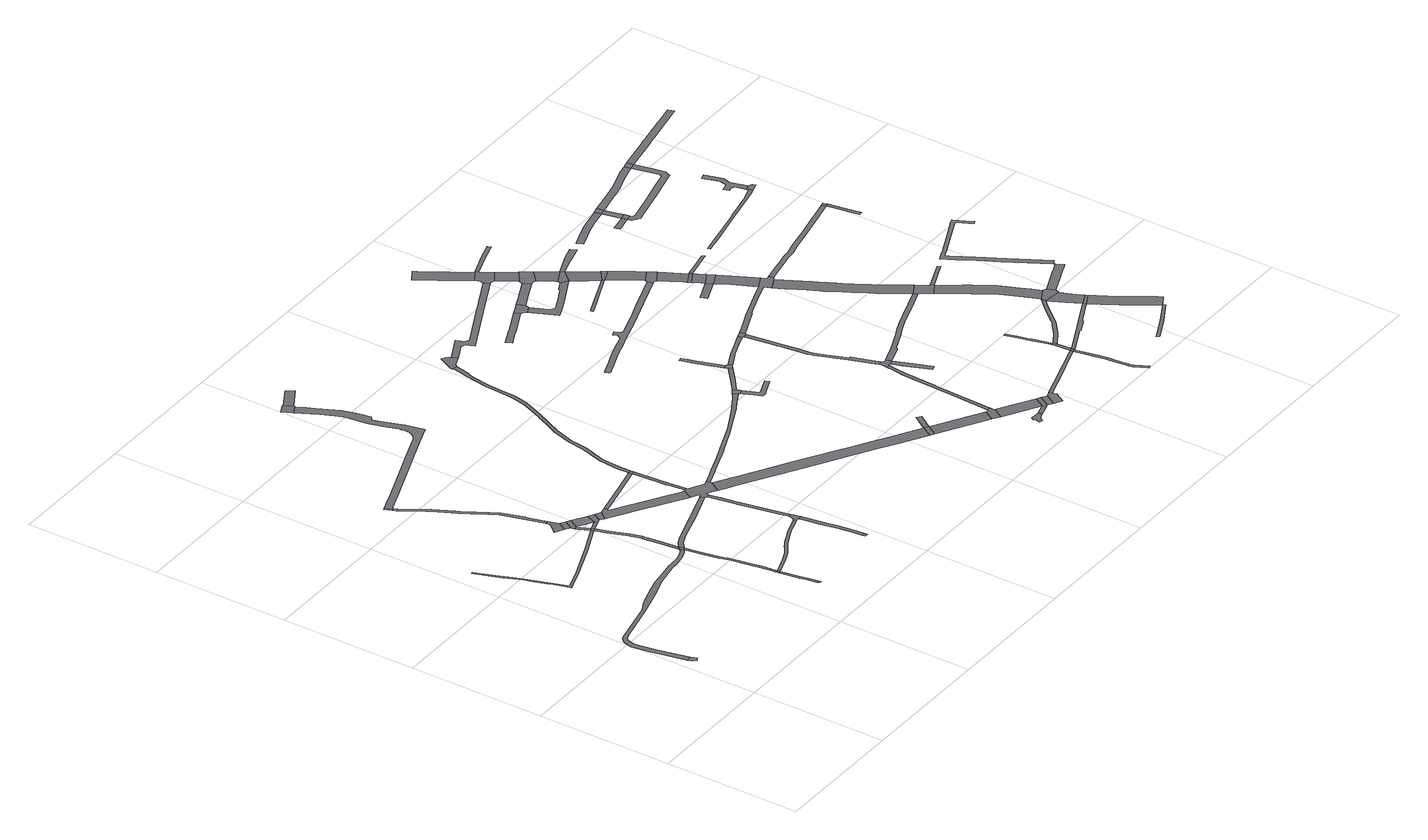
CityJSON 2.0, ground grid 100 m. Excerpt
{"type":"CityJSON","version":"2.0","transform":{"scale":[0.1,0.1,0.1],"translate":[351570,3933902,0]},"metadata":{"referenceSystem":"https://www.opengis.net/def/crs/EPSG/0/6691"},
"CityObjects":{
"road1":{"type":"Road","geometry":[{"type":"MultiSurface","lod":"1","boundaries":[[[0,1,2,3,4,5]]]}]},
"road2":{"type":"Road","attributes":{"RoadStructureAttribute.sectionType":"1"},"geometry":[{"type":"MultiSurface","lod":"1","boundaries":[[[6,7,8,9,10,11,12,13,14,15,16,17,18,19,20,21,22,23,24,25,26,27,28,29,2,1,30,31,32,33,34,35,36,37,38,39,40,41,42,43,44,45,46,47,48,49,50,51]]]}]},
"road3":{"type":"Road","attributes":{"RoadStructureAttribute.sectionType":"1"},"geometry":[{"type":"MultiSurface","lod":"1","boundaries":[[[52,53,54,55,56,57,58,59,60,61,62,63,64,65,66,67,68,69,70,71,72,73,74,75,76,77,78,79,80,81,82,83,84]]]}]},
"road4":{"type":"Road","geometry":[{"type":"MultiSurface","lod":"1","boundaries":[[[85,86,87,88]]]}]},
"road5":{"type":"Road","geometry":[{"type":"MultiSurface","lod":"1","boundaries":[[[89,90,91,92,93,94]]]}]},
"road6":{"type":"Road","attributes":{"RoadStructureAttribute.sectionType":"1"},"geometry":[{"type":"MultiSurface","lod":"1","boundaries":[[[95,96,97,98,90,89,99,100,101]]]}]},
"road7":{"type":"Road","geometry":[{"type":"MultiSurface","lod":"1","boundaries":[[[102,95,101,103,104]]]}]},
"road8":{"type":"Road","attributes":{"RoadStructureAttribute.sectionType":"1"},"geometry":[{"type":"MultiSurface","lod":"1","boundaries":[[[105,106,107,108,109,110,111,112,113,114,115,116,117,118,119,120,121,122,123,124,125,126,127,85,88]]]}]},
"road9":{"type":"Road","attributes":{"RoadStructureAttribute.sectionType":"1"},"geometry":[{"type":"MultiSurface","lod":"1","boundaries":[[[128,129,130,131,132,133,134,135,136,137,138,139,140,141,104,103,142,143,144,145,146,147,148,149,150,151,152,153,51]]]}]},
"road10":{"type":"Road","geometry":[{"type":"MultiSurface","lod":"1","boundaries":[[[154,155,116,115,156,157,158]]]}]},
"road11":{"type":"Road","geometry":[{"type":"MultiSurface","lod":"1","boundaries":[[[6,51,153,159]]]}]},
"road12":{"type":"Road","attributes":{"RoadStructureAttribute.sectionType":"1"},"geometry":[{"type":"MultiSurface","lod":"1","boundaries":[[[160,161,162,163,164,165,166,167,168,169,170,171,172,173,174,175,176,6,159]]]}]},
"road13":{"type":"Road","attributes":{"RoadStructureAttribute.sectionType":"1"},"geometry":[{"type":"MultiSurface","lod":"1","boundaries":[[[154,177,178,155]]]}]},
"road14":{"type":"Road","geometry":[{"type":"MultiSurface","lod":"1","boundaries":[[[84,83,179,180,169,168,181]]]}]},
"road15":{"type":"Road","geometry":[{"type":"MultiSurface","lod":"1","boundaries":[[[182,178,177,183,184]]]}]},
"road16":{"type":"Road","attributes":{"RoadStructureAttribute.sectionType":"1"},"geometry":[{"type":"MultiSurface","lod":"1","boundaries":[[[168,185,186,187,188,181]]]}]},
"road17":{"type":"Road","attributes":{"RoadStructureAttribute.sectionType":"1"},"geometry":[{"type":"MultiSurface","lod":"1","boundaries":[[[183,189,190,84,181,191,192,193,184,194,195,196,187,197,198,182,184]]]}]},
"road18":{"type":"Road","geometry":[{"type":"MultiSurface","lod":"1","boundaries":[[[199,200,201,202,197,187,186]]]}]},
"road19":{"type":"Road","geometry":[{"type":"MultiSurface","lod":"1","boundaries":[[[203,202,201,204]]]}]},
"road20":{"type":"Road","attributes":{"RoadStructureAttribute.sectionType":"1"},"geometry":[{"type":"MultiSurface","lod":"1","boundaries":[[[205,206,207,208,209,210,211,212,213,214,215,216,217,218,219,220,221,222,223,224,225,226,227,228,229,230,231,232,233,234,235,236,237,103,101]]]}]},
"road21":{"type":"Road","attributes":{"RoadStructureAttribute.sectionType":"1"},"geometry":[{"type":"MultiSurface","lod":"1","boundaries":[[[238,239,240,241,242,243,244,245,246,159,153,247,248,249,250,251,252]]]}]},
"road22":{"type":"Road","attributes":{"RoadStructureAttribute.sectionType":"1"},"geometry":[{"type":"MultiSurface","lod":"1","boundaries":[[[253,254,255,256,257,258,259,260,261,262,263,264,265,266,267,268,269,270,203,204]]]}]},
"road23":{"type":"Road","attributes":{"RoadStructureAttribute.sectionType":"1"},"geometry":[{"type":"MultiSurface","lod":"1","boundaries":[[[271,272,273,274,275,276,277,278,279,280,281,282,283,284,285,286,287,288,289,290,291,292,293,294,295,296,297,298,299,300,301,302,303,304,305,306,307,308,309,310,311,312,313,314,315,316,317,318,319,86,85]]]}]},
"road24":{"type":"Road","attributes":{"RoadStructureAttribute.sectionType":"1"},"geometry":[{"type":"MultiSurface","lod":"1","boundaries":[[[320,321,322,323,324,325,326,327,328,329,330,331,332,269,268,333,334,327,335,336,337,338,339,340,341,342,343]]]}]},
"road25":{"type":"Road","geometry":[{"type":"MultiSurface","lod":"1","boundaries":[[[344,345,346,347]]]}]},
"road26":{"type":"Road","attributes":{"RoadStructureAttribute.sectionType":"1"},"geometry":[{"type":"MultiSurface","lod":"1","boundaries":[[[344,348,349,350,351,352,353,354,355,356,357,358,359,360,361,345]]]}]},
"road27":{"type":"Road","geometry":[{"type":"MultiSurface","lod":"1","boundaries":[[[362,363,364,365,366,367,368,369,370,371,372,221,220,373,374,375,376,377,378,379,354,353]]]}]},
"road28":{"type":"Road","attributes":{"RoadStructureAttribute.sectionType":"1"},"geometry":[{"type":"MultiSurface","lod":"1","boundaries":[[[380,381,382,383,384,385,386,387,367,366,388,389,390,391,392,393]]]}]},
"road29":{"type":"Road","geometry":[{"type":"MultiSurface","lod":"1","boundaries":[[[394,395,396,397,398,399,400,401,343,342,259,258,402,238,252,403,380,393,404,405,406]]]}]},
"road30":{"type":"Road","geometry":[{"type":"MultiSurface","lod":"1","boundaries":[[[328,327,326,407,408]]]}]},
"road31":{"type":"Road","geometry":[{"type":"MultiSurface","lod":"1","boundaries":[[[409,289,288,410,411,412]]]}]},
"road32":{"type":"Road","attributes":{"RoadStructureAttribute.sectionType":"1"},"geometry":[{"type":"MultiSurface","lod":"1","boundaries":[[[413,414,411,410]]]}]},
"road33":{"type":"Road","attributes":{"RoadStructureAttribute.sectionType":"1"},"geometry":[{"type":"MultiSurface","lod":"1","boundaries":[[[415,416,417,418,419,420,421,422,423,424,425,426,427,428,429,430,431,432,433,434,435,436,437,438,439,440,441,442,443,444,445,446,447,448,449,450,451,452,453,454,455,456,457,328,408]]]}]},
"road34":{"type":"Road","attributes":{"RoadStructureAttribute.sectionType":"1"},"geometry":[{"type":"MultiSurface","lod":"1","boundaries":[[[458,459,460,461,462,463,464,465,466,467,468,469,470,471,472,473,474,475,476,394,406]]]}]},
"road35":{"type":"Road","attributes":{"RoadStructureAttribute.sectionType":"1"},"geometry":[{"type":"MultiSurface","lod":"1","boundaries":[[[477,478,479,480,481,482,483,484,485,486,487,488,489,490,491,492,493,494,495,496,497,498,499,500,501,502,503,504,505,506,507,508,509,398,397]]]}]},
"road36":{"type":"Road","geometry":[{"type":"MultiSurface","lod":"1","boundaries":[[[510,511,512,513,514,515,516,517,518,519,437,436]]]}]},
"road37":{"type":"Road","geometry":[{"type":"MultiSurface","lod":"1","boundaries":[[[466,465,520,521]]]}]},
"road38":{"type":"Road","geometry":[{"type":"MultiSurface","lod":"1","boundaries":[[[492,522,523,524,525,493]]]}]},
"road39":{"type":"Road","geometry":[{"type":"MultiSurface","lod":"1","boundaries":[[[526,527,466,521]]]}]},
"road40":{"type":"Road","attributes":{"RoadStructureAttribute.sectionType":"1"},"geometry":[{"type":"MultiSurface","lod":"1","boundaries":[[[528,529,530,531,532,533,534,535,536,537,538,539,540,523,522]]]}]},
"road41":{"type":"Road","attributes":{"RoadStructureAttribute.sectionType":"1"},"geometry":[{"type":"MultiSurface","lod":"1","boundaries":[[[520,541,542,543,544,545,521]]]}]},
"road42":{"type":"Road","attributes":{"RoadStructureAttribute.sectionType":"1"},"geometry":[{"type":"MultiSurface","lod":"1","boundaries":[[[546,547,548,525,524,549,550]]]}]},
"road43":{"type":"Road","geometry":[{"type":"MultiSurface","lod":"1","boundaries":[[[551,552,553,554,555,543,542,556]]]}]},
"road44":{"type":"Road","attributes":{"RoadStructureAttribute.sectionType":"1"},"geometry":[{"type":"MultiSurface","lod":"1","boundaries":[[[557,558,559,560,561,562,563,564]]]}]},
"road45":{"type":"Road","geometry":[{"type":"MultiSurface","lod":"1","boundaries":[[[565,566,567,557,564,546,550]]]}]},
"road46":{"type":"Road","attributes":{"RoadStructureAttribute.sectionType":"1"},"geometry":[{"type":"MultiSurface","lod":"1","boundaries":[[[568,569,570,571,572,573,574,575,576,577,578]]]}]},
"road47":{"type":"Road","attributes":{"RoadStructureAttribute.sectionType":"1"},"geometry":[{"type":"MultiSurface","lod":"1","boundaries":[[[579,580,581,582,583,584,585,586,587,588,589,590,591,592,593,594,595,596,597,598,599,600,512,511]]]}]},
"road48":{"type":"Road","geometry":[{"type":"MultiSurface","lod":"1","boundaries":[[[601,602,603,604,605,606,607,608,609,610,611,612,613]]]}]},
"road49":{"type":"Road","attributes":{"RoadStructureAttribute.sectionType":"1"},"geometry":[{"type":"MultiSurface","lod":"1","boundaries":[[[614,615,551,556,616,617,618]]]}]},
"road50":{"type":"Road","attributes":{"RoadStructureAttribute.sectionType":"1"},"geometry":[{"type":"MultiSurface","lod":"1","boundaries":[[[617,610,609,619,620]]]}]},
"road51":{"type":"Road","attributes":{"RoadStructureAttribute.sectionType":"1"},"geometry":[{"type":"MultiSurface","lod":"1","boundaries":[[[553,621,622,623,624,625,626,627,628,629,630,631,632,633,634,635,636,637,554]]]}]},
"road52":{"type":"Road","attributes":{"RoadStructureAttribute.sectionType":"1"},"geometry":[{"type":"MultiSurface","lod":"1","boundaries":[[[638,639,640,641,642,643,644,645,646,647,567,566]]]}]},
"road53":{"type":"Road","geometry":[{"type":"MultiSurface","lod":"1","boundaries":[[[648,618,617,620,649,650]]]}]},
"road54":{"type":"Road","attributes":{"RoadStructureAttribute.sectionType":"1"},"geometry":[{"type":"MultiSurface","lod":"1","boundaries":[[[651,652,648,650]]]}]},
"road55":{"type":"Road","geometry":[{"type":"MultiSurface","lod":"1","boundaries":[[[653,654,655,656,578,577,657,658,659]]]}]},
"road56":{"type":"Road","attributes":{"RoadStructureAttribute.sectionType":"1"},"geometry":[{"type":"MultiSurface","lod":"1","boundaries":[[[660,661,662,663,664,665,666,667,668,669,670,671,672,673,674,675,676,677,678,679,680,681,682,683,684,685,686,687,688,689,690,691,692,693,694,695,696,697,698]]]}]},
"road57":{"type":"Road","geometry":[{"type":"MultiSurface","lod":"1","boundaries":[[[651,699,700,701,702,703,704,705,652]]]}]},
"road58":{"type":"Road","geometry":[{"type":"MultiSurface","lod":"1","boundaries":[[[706,707,628,627,708,709,710,711,712,713,714,715]]]}]},
"road59":{"type":"Road","attributes":{"RoadStructureAttribute.sectionType":"1"},"geometry":[{"type":"MultiSurface","lod":"1","boundaries":[[[716,717,718,719,720,721,722,723,724,725,726,727,728,729,730,731,732,733,734,735,736,737,738,739,740,741,706,715]]]}]},
"road60":{"type":"Road","attributes":{"RoadStructureAttribute.sectionType":"1"},"geometry":[{"type":"MultiSurface","lod":"1","boundaries":[[[710,742,743,744,745,711]]]}]},
"road61":{"type":"Road","geometry":[{"type":"MultiSurface","lod":"1","boundaries":[[[746,642,641,747,727,726,748]]]}]},
"road62":{"type":"Road","attributes":{"RoadStructureAttribute.sectionType":"1"},"geometry":[{"type":"MultiSurface","lod":"1","boundaries":[[[749,750,751,752,753,754,755,756,757,758,759,760,761,762,763,764,765,653,659]]]}]},
"road63":{"type":"Road","attributes":{"RoadStructureAttribute.sectionType":"1"},"geometry":[{"type":"MultiSurface","lod":"1","boundaries":[[[766,767,655,654,768,769,770]]]}]},
"road64":{"type":"Road","attributes":{"function":"3","RoadStructureAttribute.sectionType":"1"},"geometry":[{"type":"MultiSurface","lod":"1","boundaries":[[[771,772,773,774,775,776,777,778,779,780,781,782,783]]]}]},
"road65":{"type":"Road","geometry":[{"type":"MultiSurface","lod":"1","boundaries":[[[784,777,776,785,786,590,589,787,788,789,790]]]}]},
"road66":{"type":"Road","attributes":{"RoadStructureAttribute.sectionType":"1"},"geometry":[{"type":"MultiSurface","lod":"1","boundaries":[[[791,792,793,794,795,796,797,798]]]}]},
"road67":{"type":"Road","attributes":{"function":"3","RoadStructureAttribute.sectionType":"1"},"geometry":[{"type":"MultiSurface","lod":"1","boundaries":[[[788,799,800,801,802,803,789]]]}]},
"road68":{"type":"Road","attributes":{"RoadStructureAttribute.sectionType":"1"},"geometry":[{"type":"MultiSurface","lod":"1","boundaries":[[[804,805,806,807,808,704,703,809,810,811,812,813]]]}]},
"road69":{"type":"Road","geometry":[{"type":"MultiSurface","lod":"1","boundaries":[[[814,801,800,766,770,815,816,817]]]}]},
"road70":{"type":"Road","attributes":{"function":"3","RoadStructureAttribute.sectionType":"1"},"geometry":[{"type":"MultiSurface","lod":"1","boundaries":[[[816,818,819,820,821,822,823,824,817]]]}]},
"road71":{"type":"Road","geometry":[{"type":"MultiSurface","lod":"1","boundaries":[[[825,822,821,756,755]]]}]},
"road72":{"type":"Road","attributes":{"RoadStructureAttribute.sectionType":"1"},"geometry":[{"type":"MultiSurface","lod":"1","boundaries":[[[790,826,827,828,829,830,831,784]]]}]},
"road73":{"type":"Road","attributes":{"function":"3","RoadStructureAttribute.sectionType":"1"},"geometry":[{"type":"MultiSurface","lod":"1","boundaries":[[[832,798,833,834,825,755]]]}]},
"road74":{"type":"Road","attributes":{"RoadStructureAttribute.sectionType":"1"},"geometry":[{"type":"MultiSurface","lod":"1","boundaries":[[[835,836,837,838,839,840,841,842,843,844,845,846,847,848,849,850,851,852,853,854,855,856,857,858,859,746,748]]]}]},
"road75":{"type":"Road","attributes":{"RoadStructureAttribute.sectionType":"1"},"geometry":[{"type":"MultiSurface","lod":"1","boundaries":[[[860,861,862,863,864,865,866,867,868,869,870,871,872,873,874,712,711,875,876,877,878,879,880,881,882,883,884,885]]]}]},
"road76":{"type":"Road","geometry":[{"type":"MultiSurface","lod":"1","boundaries":[[[798,797,886,833]]]}]},
"road77":{"type":"Road","attributes":{"RoadStructureAttribute.sectionType":"1"},"geometry":[{"type":"MultiSurface","lod":"1","boundaries":[[[887,888,889,890]]]}]},
"road78":{"type":"Road","attributes":{"function":"3","RoadStructureAttribute.sectionType":"1"},"geometry":[{"type":"MultiSurface","lod":"1","boundaries":[[[891,892,886,797,893,894,895]]]}]},
"road79":{"type":"Road","attributes":{"RoadStructureAttribute.sectionType":"1"},"geometry":[{"type":"MultiSurface","lod":"1","boundaries":[[[812,896,897,898,899,900,901,902,903,904,905,906,907,908,909,910,911,912,913,914,915,916,917,918]]]}]},
"road80":{"type":"Road","geometry":[{"type":"MultiSurface","lod":"1","boundaries":[[[812,918,919,813]]]}]},
"road81":{"type":"Road","geometry":[{"type":"MultiSurface","lod":"1","boundaries":[[[920,921,922,923,895,894,660,698]]]}]},
"road82":{"type":"Road","attributes":{"RoadStructureAttribute.sectionType":"1"},"geometry":[{"type":"MultiSurface","lod":"1","boundaries":[[[919,924,925,813]]]}]},
"road83":{"type":"Road","attributes":{"RoadStructureAttribute.sectionType":"1"},"geometry":[{"type":"MultiSurface","lod":"1","boundaries":[[[926,927,928,929,930,931,932,933,822,825]]]}]},
"road84":{"type":"Road","geometry":[{"type":"MultiSurface","lod":"1","boundaries":[[[934,935,925,924,936,937]]]}]},
"road85":{"type":"Road","attributes":{"RoadStructureAttribute.sectionType":"1"},"geometry":[{"type":"MultiSurface","lod":"1","boundaries":[[[938,939,940,941,942,943,944,945,946,947,948,934,937]]]}]},
"road86":{"type":"Road","attributes":{"function":"3","RoadStructureAttribute.sectionType":"1"},"geometry":[{"type":"MultiSurface","lod":"1","boundaries":[[[922,921,949,950,951]]]}]},
"road87":{"type":"Road","geometry":[{"type":"MultiSurface","lod":"1","boundaries":[[[952,951,950,953,954]]]}]},
"road88":{"type":"Road","attributes":{"function":"3","RoadStructureAttribute.sectionType":"1"},"geometry":[{"type":"MultiSurface","lod":"1","boundaries":[[[953,955,890,956,957,958,954]]]}]},
"road89":{"type":"Road","geometry":[{"type":"MultiSurface","lod":"1","boundaries":[[[959,956,890,889]]]}]},
"road90":{"type":"Road","geometry":[{"type":"MultiSurface","lod":"1","boundaries":[[[850,960,961,959,889,962,851]]]}]},
"road91":{"type":"Road","attributes":{"RoadStructureAttribute.sectionType":"1"},"geometry":[{"type":"MultiSurface","lod":"1","boundaries":[[[963,964,952,954]]]}]},
"road92":{"type":"Road","attributes":{"function":"3","RoadStructureAttribute.sectionType":"1"},"geometry":[{"type":"MultiSurface","lod":"1","boundaries":[[[965,966,967,968,969,970,971,972,973,974,975,976,977,845,844,978,979,980,981,982,983,984,985,986,987,988,989,990,991,992,993,885,994]]]}]},
"road93":{"type":"Road","attributes":{"RoadStructureAttribute.sectionType":"1"},"geometry":[{"type":"MultiSurface","lod":"1","boundaries":[[[995,996,997,998,999,1000,1001,1002,937,936,1003,1004,1005,1006,1007,1008]]]}]},
"road94":{"type":"Road","attributes":{"RoadStructureAttribute.sectionType":"1"},"geometry":[{"type":"MultiSurface","lod":"1","boundaries":[[[1009,1010,1011,1012,919,918,1013,1014,1015,1016,1017,1018,1019,1020,1021,1022]]]}]},
"road95":{"type":"Road","geometry":[{"type":"MultiSurface","lod":"1","boundaries":[[[1023,1024,1025,994,885,884,1026,1027]]]}]},
"road96":{"type":"Road","attributes":{"RoadStructureAttribute.sectionType":"1"},"geometry":[{"type":"MultiSurface","lod":"1","boundaries":[[[1028,1029,1030,1031,1032,1033,1034,1035,1036,1037,1038,1039]]]}]},
"road97":{"type":"Road","attributes":{"function":"3","RoadStructureAttribute.sectionType":"1"},"geometry":[{"type":"MultiSurface","lod":"1","boundaries":[[[1040,1041,1042,1043,1044,1045,1046,1047,1048,995,1049,1050,1051,1052,1053,1054,1055,1056,1057,1058,1059,1060,1061,1023,1027]]]}]},
"road98":{"type":"Road","attributes":{"RoadStructureAttribute.sectionType":"1"},"geometry":[{"type":"MultiSurface","lod":"1","boundaries":[[[1062,1063,1064,1065,1066,1067]]]}]},
"road99":{"type":"Road","attributes":{"RoadStructureAttribute.sectionType":"1"},"geometry":[{"type":"MultiSurface","lod":"1","boundaries":[[[1068,1069,1070,1071,1072]]]}]},
"road100":{"type":"Road","attributes":{"function":"3","RoadStructureAttribute.sectionType":"1"},"geometry":[{"type":"MultiSurface","lod":"1","boundaries":[[[1073,1074,1075,1076,1008,1077,1022]]]}]},
"road101":{"type":"Road","attributes":{"RoadStructureAttribute.sectionType":"1"},"geometry":[{"type":"MultiSurface","lod":"1","boundaries":[[[1023,1078,1079,1024]]]}]},
"road102":{"type":"Road","geometry":[{"type":"MultiSurface","lod":"1","boundaries":[[[1008,1076,1080,1081,1049,995]]]}]},
"road103":{"type":"Road","geometry":[{"type":"MultiSurface","lod":"1","boundaries":[[[1022,1021,1082,1073]]]}]},
"road104":{"type":"Road","geometry":[{"type":"MultiSurface","lod":"1","boundaries":[[[1083,1084,1068,1072]]]}]},
"road105":{"type":"Road","attributes":{"RoadStructureAttribute.sectionType":"1"},"geometry":[{"type":"MultiSurface","lod":"1","boundaries":[[[1084,1085,1086,1039,1087,1068]]]}]},
"road106":{"type":"Road","geometry":[{"type":"MultiSurface","lod":"1","boundaries":[[[1088,1028,1039,1086]]]}]},
"road107":{"type":"Road","attributes":{"function":"3","RoadStructureAttribute.sectionType":"1"},"geometry":[{"type":"MultiSurface","lod":"1","boundaries":[[[1089,1090,1091,1092,1067,1093,1094,1095,1096,1097,1098,1099,1082,1021]]]}]},
"road108":{"type":"Road","attributes":{"RoadStructureAttribute.sectionType":"1"},"geometry":[{"type":"MultiSurface","lod":"1","boundaries":[[[1100,1101,1102,1103,1104,1105,1106,1107,1108,1109,1110,847,846,1111,1112,1113,1114,1115,1116,1117,1118,1119,1120,1121]]]}]},
"road109":{"type":"Road","attributes":{"RoadStructureAttribute.sectionType":"1"},"geometry":[{"type":"MultiSurface","lod":"1","boundaries":[[[1122,1123,1124,1125,1081,1080,1126,1127,1128,1129,1130,1131,1132]]]}]},
"road110":{"type":"Road","attributes":{"RoadStructureAttribute.sectionType":"1"},"geometry":[{"type":"MultiSurface","lod":"1","boundaries":[[[1133,1134,1135,1136,1137,1138,1139,1140,1141,1142,1143,1144,1145,1146,1147]]]}]},
"road111":{"type":"Road","attributes":{"RoadStructureAttribute.sectionType":"1"},"geometry":[{"type":"MultiSurface","lod":"1","boundaries":[[[1148,1149,1150,1151,1152,1153,1088,1086,1154,1155,1156,1157,1158,1159,1160,1148,1161,1162,1163,1164,1165,1166,1167,1168,1083,1072,1169,1170,1171,1172,1173,1174,1175,1176,1177,1178]]]}]},
"road112":{"type":"Road","attributes":{"RoadStructureAttribute.sectionType":"1"},"geometry":[{"type":"MultiSurface","lod":"1","boundaries":[[[1179,1180,1181,1182,1183,1184,1185,1186,1187,1188,1189,1190,1191,1192,1193,1194,1195,1196,1197,1198,1199,1200,1201,1202,1203,1204,1205,1206,1207]]]}]},
"road113":{"type":"Road","attributes":{"RoadStructureAttribute.sectionType":"1"},"geometry":[{"type":"MultiSurface","lod":"1","boundaries":[[[1208,1209,1210,1211,1121]]]}]},
"road114":{"type":"Road","geometry":[{"type":"MultiSurface","lod":"1","boundaries":[[[1211,1212,1100,1121]]]}]},
"road115":{"type":"Road","attributes":{"RoadStructureAttribute.sectionType":"1"},"geometry":[{"type":"MultiSurface","lod":"1","boundaries":[[[1213,1214,1215,1216,1217,1218,1219,1220,1221,1222,1223,1224,1225]]]}]},
"road116":{"type":"Road","geometry":[{"type":"MultiSurface","lod":"1","boundaries":[[[1146,1226,1227,1225,1224,1147]]]}]},
"road117":{"type":"Road","geometry":[{"type":"MultiSurface","lod":"1","boundaries":[[[1228,1229,1149,1148,1178]]]}]},
"road118":{"type":"Road","attributes":{"RoadStructureAttribute.sectionType":"1"},"geometry":[{"type":"MultiSurface","lod":"1","boundaries":[[[1230,1231,1232,1233,1234,1235,1236,1237,1228,1178,1238,1239,1240,1241]]]}]}
},
"vertices":[
[133,535,0],[118,585,0],[76,572,0],[87,539,0],[94,541,0],[109,519,0],
[1122,1338,0],[1108,1326,0],[1077,1310,0],[1040,1299,0],[1014,1293,0],[966,1291,0],[909,1287,0],[897,1286,0],[822,1274,0],[718,1256,0],[627,1233,0],[522,1201,0],[480,1188,0],[402,1145,0],[401,1145,0],[89,1074,0],[58,1065,0],[32,1047,0],[19,1024,0],[9,994,0],[5,963,0],[8,923,0],[23,828,0],[36,764,0],[113,601,0],[86,726,0],[66,816,0],[47,930,0],[44,967,0],[47,992,0],[53,1014,0],[58,1028,0],[71,1041,0],[96,1050,0],[407,1124,0],[586,1173,0],[615,1181,0],[737,1223,0],[906,1255,0],[980,1260,0],[996,1263,0],[1029,1267,0],[1056,1273,0],[1081,1282,0],[1110,1295,0],[1136,1314,0],
[933,1918,0],[933,1917,0],[907,1906,0],[774,1845,0],[524,1746,0],[496,1735,0],[480,1730,0],[368,1691,0],[331,1817,0],[294,1925,0],[273,1985,0],[235,2082,0],[212,2138,0],[150,2305,0],[134,2299,0],[191,2149,0],[199,2127,0],[209,2102,0],[261,1975,0],[277,1925,0],[312,1825,0],[318,1806,0],[355,1679,0],[357,1668,0],[424,1691,0],[468,1706,0],[501,1718,0],[779,1828,0],[975,1917,0],[976,1917,0],[977,1918,0],[987,1922,0],[983,1940,0],
[477,3149,0],[449,3195,0],[438,3191,0],[458,3136,0],
[1322,388,0],[1304,384,0],[1304,383,0],[1313,367,0],[1318,369,0],[1324,370,0],
[1257,652,0],[1279,512,0],[1280,505,0],[1289,461,0],[1306,468,0],[1296,517,0],[1275,655,0],
[1256,658,0],[1273,673,0],[1255,670,0],
[472,3112,0],[575,2947,0],[588,2925,0],[671,2764,0],[674,2759,0],[713,2693,0],[769,2597,0],[774,2587,0],[803,2530,0],[852,2373,0],[892,2227,0],[916,2234,0],[881,2361,0],[876,2380,0],[826,2539,0],[791,2608,0],[747,2682,0],[743,2689,0],[695,2771,0],[681,2798,0],[609,2937,0],[579,2985,0],[493,3125,0],
[1137,1307,0],[1151,1220,0],[1154,1197,0],[1183,1065,0],[1184,1062,0],[1197,1021,0],[1201,1000,0],[1226,865,0],[1231,839,0],[1231,837,0],[1239,793,0],[1244,754,0],[1253,682,0],[1253,679,0],[1271,684,0],[1257,794,0],[1247,854,0],[1244,869,0],[1239,897,0],[1215,1026,0],[1205,1054,0],[1201,1066,0],[1200,1070,0],[1172,1201,0],[1170,1215,0],[1153,1324,0],
[897,2089,0],[937,2156,0],[893,2202,0],[886,2188,0],[833,2126,0],
[1144,1360,0],
[1123,1543,0],[1116,1611,0],[1113,1631,0],[1088,1725,0],[1051,1827,0],[1031,1882,0],[1019,1917,0],[1016,1924,0],[1014,1929,0],[993,1917,0],[994,1913,0],[1028,1819,0],[1064,1717,0],[1089,1626,0],[1091,1612,0],[1092,1606,0],[1099,1540,0],
[937,2065,0],[977,2133,0],
[990,1924,0],[992,1920,0],[1005,1951,0],
[1008,2114,0],[943,2039,0],[967,2044,0],
[1080,1953,0],[1086,1955,0],[1078,1977,0],[1054,1969,0],
[950,2012,0],[966,1976,0],[1002,1958,0],[990,1984,0],[973,2020,0],[972,2041,0],[1019,2012,0],[1025,2009,0],[1109,2055,0],[1034,2099,0],
[1102,1961,0],[1106,1962,0],[1115,1964,0],[1154,2029,0],
[1197,2003,0],[1149,1943,0],
[1374,690,0],[1382,691,0],[1429,712,0],[1462,728,0],[1482,738,0],[1507,754,0],[1529,769,0],[1542,779,0],[1559,790,0],[1575,799,0],[1587,805,0],[1633,828,0],[1676,847,0],[1707,860,0],[1743,873,0],[1827,900,0],[1821,919,0],[1815,917,0],[1737,892,0],[1700,879,0],[1668,865,0],[1624,846,0],[1578,823,0],[1570,819,0],[1549,807,0],[1530,795,0],[1517,785,0],[1496,771,0],[1472,755,0],[1453,745,0],[1421,730,0],[1374,710,0],[1365,707,0],
[1707,1575,0],[1683,1566,0],[1549,1520,0],[1546,1520,0],[1410,1473,0],[1376,1462,0],[1290,1434,0],[1241,1417,0],[1183,1392,0],[1201,1363,0],[1281,1398,0],[1386,1431,0],[1490,1463,0],[1541,1482,0],[1719,1545,0],
[1195,1914,0],[1395,1790,0],[1459,1751,0],[1567,1683,0],[1657,1628,0],[1665,1623,0],[1705,1695,0],[1690,1702,0],[1579,1770,0],[1532,1799,0],[1447,1852,0],[1437,1858,0],[1350,1913,0],[1279,1956,0],[1242,1980,0],[1250,1989,0],[1244,2013,0],[1220,2007,0],
[491,3156,0],[649,3216,0],[894,3310,0],[1061,3376,0],[1222,3440,0],[1365,3493,0],[1335,3616,0],[1330,3631,0],[1287,3766,0],[1262,3843,0],[1287,3864,0],[1281,3920,0],[1279,3932,0],[1260,4013,0],[1242,4072,0],[1171,4221,0],[1143,4278,0],[1111,4340,0],[1048,4306,0],[1128,4155,0],[1168,4063,0],[1186,4015,0],[1190,4000,0],[1195,3980,0],[1199,3960,0],[1213,3844,0],[1213,3829,0],[1246,3722,0],[1273,3632,0],[1276,3616,0],[1279,3606,0],[1281,3597,0],[1281,3586,0],[1281,3577,0],[1280,3567,0],[1278,3557,0],[1275,3548,0],[1271,3538,0],[1266,3530,0],[1260,3522,0],[1254,3514,0],[1247,3507,0],[1239,3501,0],[1230,3496,0],[1211,3488,0],[1052,3426,0],[889,3363,0],[614,3257,0],[515,3219,0],
[1729,1809,0],[1726,1836,0],[1721,1908,0],[1716,1973,0],[1711,2043,0],[1710,2057,0],[1708,2090,0],[1683,2088,0],[1681,2114,0],[1659,2109,0],[1472,2064,0],[1465,2062,0],[1283,2021,0],[1478,2039,0],[1479,2039,0],[1687,2036,0],[1694,1949,0],[1696,1923,0],[1697,1909,0],[1702,1834,0],[1704,1813,0],[1716,1710,0],[1717,1700,0],[1740,1703,0],
[1950,450,0],[1922,447,0],[1925,429,0],[1952,428,0],
[1943,509,0],[1933,599,0],[1930,626,0],[1907,754,0],[1884,889,0],[1881,904,0],[1853,898,0],[1854,895,0],[1854,894,0],[1860,851,0],[1877,749,0],[1900,621,0],[1903,600,0],[1914,506,0],
[1880,909,0],[1874,934,0],[1873,937,0],[1871,947,0],[1866,971,0],[1842,966,0],[1841,957,0],[1839,948,0],[1837,944,0],[1833,935,0],[1827,925,0],[1838,904,0],[1840,904,0],[1842,904,0],[1845,904,0],[1847,903,0],[1850,902,0],[1852,900,0],
[1732,1535,0],[1732,1534,0],[1738,1503,0],[1768,1333,0],[1770,1325,0],[1785,1247,0],[1827,1042,0],[1841,971,0],[1825,1179,0],[1793,1337,0],[1792,1341,0],[1771,1461,0],[1762,1507,0],[1757,1539,0],
[1883,1602,0],[1883,1608,0],[1885,1613,0],[1888,1616,0],[1879,1641,0],[1848,1629,0],[1803,1656,0],[1741,1693,0],[1732,1585,0],[1721,1544,0],[1757,1555,0],[1763,1563,0],[1834,1520,0],
[1707,2102,0],[1706,2114,0],
[1008,4381,0],[1114,4352,0],[1078,4411,0],[1071,4414,0],
[1264,4440,0],[1232,4497,0],
[1705,2167,0],[1704,2190,0],[1715,2325,0],[1716,2340,0],[1725,2369,0],[1768,2507,0],[1780,2593,0],[1785,2629,0],[1831,2774,0],[1880,2873,0],[1890,2895,0],[1944,3016,0],[1988,3121,0],[2011,3227,0],[2012,3238,0],[2018,3359,0],[2022,3443,0],[2043,3578,0],[2050,3598,0],[2054,3608,0],[2060,3616,0],[2090,3736,0],[2054,3738,0],[2051,3725,0],[2037,3660,0],[2027,3615,0],[1998,3448,0],[1994,3370,0],[1989,3275,0],[1987,3231,0],[1964,3128,0],[1926,3034,0],[1895,2964,0],[1891,2955,0],[1859,2884,0],[1809,2783,0],[1761,2636,0],[1744,2512,0],[1708,2397,0],[1692,2345,0],[1678,2190,0],[1678,2189,0],[1680,2129,0],
[1885,1489,0],[1946,1453,0],[2188,1309,0],[2212,1294,0],[2435,1160,0],[2795,946,0],[2920,871,0],[3136,742,0],[3184,822,0],[3013,924,0],[2864,1013,0],[2725,1095,0],[2713,1103,0],[2675,1126,0],[2364,1315,0],[2158,1439,0],[2135,1453,0],[2030,1515,0],[2013,1525,0],
[1999,1658,0],[2035,1671,0],[2073,1686,0],[2238,1748,0],[2247,1752,0],[2404,1818,0],[2414,1822,0],[2532,1877,0],[2574,1898,0],[2688,1954,0],[2690,1955,0],[2753,1991,0],[2775,2003,0],[2793,2013,0],[2793,2014,0],[2846,2039,0],[2821,2072,0],[2801,2057,0],[2793,2050,0],[2771,2038,0],[2738,2018,0],[2737,2017,0],[2643,1961,0],[2641,1960,0],[2520,1899,0],[2469,1873,0],[2353,1825,0],[2343,1820,0],[2150,1742,0],[2061,1709,0],[2023,1694,0],[1979,1678,0],[1946,1665,0],
[2105,3753,0],[2176,3783,0],[2158,3824,0],[2148,3834,0],[2135,3849,0],[2103,3867,0],[2089,3836,0],[2088,3833,0],[2052,3763,0],[2048,3745,0],
[3167,723,0],[3215,804,0],
[2855,2036,0],[2889,2049,0],[2877,2079,0],[2860,2102,0],
[3290,909,0],[3260,930,0],
[2863,2015,0],[2879,1978,0],[2902,1923,0],[2911,1900,0],[2918,1894,0],[2919,1893,0],[2933,1893,0],[2935,1894,0],[2973,1909,0],[3078,1952,0],[3065,1985,0],[2935,1931,0],[2912,1990,0],
[3437,562,0],[3518,513,0],[3565,592,0],[3386,700,0],[3236,791,0],
[3052,2259,0],[2944,2168,0],[2866,2106,0],[2961,2146,0],[3070,2238,0],
[3623,561,0],[3620,578,0],[3619,596,0],[3593,595,0],[3579,587,0],[3574,480,0],
[3071,2297,0],[3014,2464,0],[3008,2487,0],[2993,2536,0],[2979,2584,0],[2951,2576,0],[2986,2455,0],[3042,2287,0],
[3092,2256,0],[3104,2262,0],[3092,2287,0],
[2694,3719,0],[2630,3690,0],[2603,3677,0],[2496,3629,0],[2517,3587,0],[2571,3612,0],[2608,3630,0],[2648,3648,0],[2817,3728,0],[2833,3735,0],[2813,3776,0],
[2212,3797,0],[2294,3840,0],[2323,3831,0],[2355,3769,0],[2582,3883,0],[2714,3948,0],[2805,3994,0],[2821,4002,0],[2827,4005,0],[2947,4064,0],[3014,4098,0],[2994,4138,0],[2903,4093,0],[2801,4042,0],[2769,4026,0],[2693,3989,0],[2577,3931,0],[2576,3930,0],[2393,3839,0],[2365,3849,0],[2335,3911,0],[2193,3839,0],
[3662,283,0],[3669,278,0],[3669,266,0],[3664,238,0],[3689,231,0],[3691,240,0],[3709,259,0],[3735,272,0],[3752,277,0],[3744,305,0],[3703,304,0],[3688,307,0],[3675,308,0],
[3860,417,0],[3790,460,0],[3642,439,0],[3829,328,0],[3877,407,0],
[3808,293,0],[3837,301,0],
[3619,606,0],[3619,619,0],[3637,1031,0],[3637,1036,0],[3649,1282,0],[3661,1375,0],[3666,1413,0],[3640,1415,0],[3638,1395,0],[3638,1390,0],[3631,1341,0],[3628,1316,0],[3624,1284,0],[3620,1206,0],[3613,1057,0],[3612,1037,0],[3605,887,0],
[3204,2312,0],[3215,2318,0],[3320,2359,0],[3406,2392,0],[3396,2418,0],[3310,2385,0],[3213,2347,0],[3204,2343,0],[3201,2342,0],[3159,2321,0],
[3905,391,0],[3848,305,0],[3854,307,0],
[3894,283,0],[3943,367,0],
[2922,3735,0],[2931,3764,0],[2906,3819,0],[2864,3799,0],[2860,3724,0],[2861,3722,0],[2867,3709,0],
[3599,3264,0],[3381,3187,0],[3364,3181,0],[3190,3118,0],[3185,3117,0],[3144,3103,0],[3034,3066,0],[3007,3079,0],[2993,3115,0],[2987,3112,0],[2961,3102,0],[2973,3070,0],[2960,3043,0],[2890,3020,0],[2885,3019,0],[2765,2977,0],[2728,2964,0],[2694,2951,0],[2678,2945,0],[2575,2905,0],[2567,2898,0],[2578,2873,0],[2589,2868,0],[2683,2903,0],[2710,2914,0],[2742,2926,0],[2806,2950,0],[2901,2981,0],[2968,3004,0],[3018,3021,0],[3026,3023,0],[3042,3027,0],[3147,3061,0],[3152,3063,0],[3205,3080,0],[3224,3087,0],[3382,3143,0],[3394,3148,0],[3612,3225,0],
[3950,251,0],[3997,331,0],[3991,338,0],[3988,350,0],[3993,358,0],[3984,382,0],[3963,374,0],
[3641,1473,0],[3643,1449,0],[3671,1424,0],[3679,1426,0],[3682,1419,0],[3720,1433,0],[3706,1471,0],[3694,1467,0],[3676,1475,0],[3673,1483,0],
[3607,1682,0],[3597,1678,0],[3550,1794,0],[3546,1804,0],[3517,1887,0],[3508,1924,0],[3505,1949,0],[3497,2018,0],[3482,2129,0],[3472,2205,0],[3449,2387,0],[3417,2383,0],[3449,2155,0],[3450,2146,0],[3453,2125,0],[3465,2038,0],[3475,1964,0],[3480,1927,0],[3481,1920,0],[3486,1898,0],[3490,1887,0],[3519,1809,0],[3527,1786,0],[3545,1743,0],[3574,1672,0],[3631,1501,0],
[3711,1343,0],[3783,1154,0],[3821,1169,0],[3768,1306,0],
[3443,2436,0],[3417,2389,0],[3456,2401,0],
[2957,3515,0],[3016,3539,0],[3066,3562,0],[3108,3581,0],[3131,3592,0],[3158,3606,0],[3323,3691,0],[3275,3724,0],[3205,3688,0],[3210,3680,0],[3140,3644,0],[3113,3630,0],[3105,3626,0],[3075,3613,0],[3016,3585,0],[2987,3595,0],[2963,3643,0],
[3132,3925,0],[2968,3848,0],[3016,3804,0],[3022,3807,0],[3158,3869,0],
[2802,4483,0],[2855,4402,0],[2858,4396,0],[2886,4353,0],[2959,4239,0],[2983,4201,0],[3064,4253,0],[3018,4325,0],[2978,4388,0],[2973,4395,0],[2862,4570,0],[2846,4595,0],[2764,4541,0],
[3074,4256,0],[2998,4178,0],[3003,4170,0],[3020,4101,0],[3053,4092,0],[3138,4147,0],[3082,4233,0],
[3242,3432,0],[3123,3383,0],[3110,3377,0],[3117,3360,0],[3124,3363,0],[3250,3416,0],[3457,3502,0],[3447,3517,0],
[3100,4019,0],[3141,3956,0],[3228,4016,0],[3171,4098,0],[3157,4118,0],
[4419,525,0],[4294,484,0],[4183,448,0],[4103,422,0],[4005,390,0],[4013,366,0],[4201,429,0],[4298,461,0],[4467,516,0],[4469,541,0],
[3280,3942,0],[3171,3876,0],[3201,3868,0],[3281,3941,0],
[3207,3859,0],[3274,3758,0],[3280,3750,0],[3281,3749,0],[3376,3798,0],[3374,3801,0],[3288,3930,0],
[3395,3770,0],
[3255,4294,0],[3295,4307,0],[3372,4331,0],[3361,4353,0],[3286,4330,0],[3245,4317,0],
[3397,3587,0],[3530,3580,0],[3403,3758,0],
[3512,2424,0],[3565,2446,0],[3675,2492,0],[3672,2498,0],[3677,2500,0],[3691,2505,0],[3875,2572,0],[3970,2603,0],[3981,2581,0],[3993,2556,0],[4083,2601,0],[4101,2613,0],[4095,2646,0],[4066,2640,0],[4060,2651,0],[4047,2678,0],[3956,2632,0],[3875,2606,0],[3835,2591,0],[3694,2538,0],[3678,2532,0],[3661,2526,0],[3648,2521,0],[3575,2490,0],[3485,2452,0],
[4334,1716,0],[4300,1704,0],[4295,1703,0],[4216,1676,0],[4196,1669,0],[4141,1650,0],[4096,1633,0],[4039,1610,0],[3984,1581,0],[3979,1578,0],[3974,1576,0],[3909,1549,0],[3830,1515,0],[3827,1514,0],[3776,1496,0],[3850,1479,0],[3860,1484,0],[3857,1492,0],[3862,1493,0],[3996,1549,0],[4050,1578,0],[4161,1623,0],[4256,1655,0],[4307,1672,0],[4460,1727,0],[4450,1755,0],
[3555,3542,0],
[3637,2876,0],[3656,2829,0],[3820,2897,0],[3796,2941,0],
[3656,3400,0],[3620,3453,0],[3547,3379,0],[3606,3283,0],[3694,3334,0],
[4480,457,0],[4501,360,0],[4511,296,0],[4512,293,0],[4514,274,0],[4526,163,0],[4528,136,0],[4528,125,0],[4538,96,0],[4562,50,0],[4585,2,0],[4603,11,0],[4580,59,0],[4557,104,0],[4548,128,0],[4548,137,0],[4546,164,0],[4545,169,0],[4534,273,0],[4532,295,0],[4521,364,0],[4496,476,0],[4487,519,0],
[4493,548,0],
[3623,3229,0],[3642,3223,0],[3730,3272,0],[3708,3310,0],
[4486,654,0],[4460,652,0],
[3421,3779,0],[3504,3808,0],[3538,3817,0],[3653,3849,0],[3650,3853,0],[3630,3890,0],[3528,3859,0],[3450,3829,0],
[4458,677,0],[4459,669,0],[4490,657,0],[4476,679,0],
[4437,823,0],[4429,851,0],[4411,924,0],[4401,965,0],[4392,999,0],[4374,994,0],[4389,935,0],[4410,852,0],[4412,843,0],[4454,695,0],[4457,683,0],
[3728,3065,0],[3739,3045,0],[3828,3094,0],
[3835,3095,0],[3751,3023,0],[3840,3072,0],
[3784,2963,0],[3884,2993,0],[3880,3000,0],[3856,3044,0],
[3915,2941,0],
[4026,2720,0],[3960,2851,0],[3878,2793,0],
[4061,3120,0],[4049,3142,0],
[4492,1875,0],[4487,1882,0],[4430,1967,0],[4426,1974,0],[4383,2044,0],[4378,2051,0],[4326,2142,0],[4289,2208,0],[4271,2240,0],[4246,2289,0],[4234,2311,0],[4198,2382,0],[4168,2439,0],[4032,2477,0],[4040,2459,0],[4099,2348,0],[4138,2273,0],[4141,2267,0],[4150,2249,0],[4179,2201,0],[4183,2193,0],[4239,2093,0],[4297,1992,0],[4319,1957,0],[4335,1930,0],[4346,1913,0],[4370,1877,0],[4403,1827,0],[4444,1764,0],[4534,1809,0],
[4861,1035,0],[4779,948,0],[4777,946,0],[4697,851,0],[4673,822,0],[4651,804,0],[4577,744,0],[4483,684,0],[4590,723,0],[4675,792,0],[4693,807,0],[4768,897,0],[4797,931,0],[4860,998,0],
[4927,761,0],[4772,685,0],[4732,665,0],[4604,602,0],[4566,558,0],[4698,622,0],[4702,614,0],[4715,621,0],[4729,628,0],[4787,656,0],[4802,664,0],[4799,671,0],[4979,760,0],[4967,781,0],
[4607,1700,0],[4593,1721,0],[4572,1750,0],[4467,1730,0],[4524,1645,0],
[4082,4002,0],[4002,3986,0],[3965,3978,0],[3891,3959,0],[3877,3954,0],[3812,3933,0],[3714,3897,0],[3739,3853,0],[3830,3886,0],[3912,3914,0],[3978,3930,0],[4092,3952,0],
[4568,1580,0],[4660,1441,0],[4694,1390,0],[4704,1376,0],[4722,1349,0],[4741,1314,0],[4820,1137,0],[4823,1131,0],[4830,1114,0],[4949,1085,0],[4923,1152,0],[4892,1222,0],[4856,1303,0],[4831,1359,0],[4828,1364,0],[4812,1393,0],[4807,1402,0],[4788,1430,0],[4777,1446,0],[4744,1496,0],[4711,1546,0],[4710,1546,0],
[5079,251,0],[4913,170,0],[4925,151,0],[5095,232,0],[5254,323,0],[5241,341,0],
[4122,3817,0],[4002,3793,0],[4011,3754,0],[4028,3757,0],[4131,3778,0],
[5058,825,0],[5033,875,0],[5021,902,0],[4986,980,0],[4916,875,0],
[4813,1786,0],[4800,1807,0],
[5001,1013,0],[4977,1068,0],
[5066,808,0],
[4175,3788,0],[4166,3827,0],
[4154,3884,0],[4136,3963,0],[4109,3877,0],
[4126,4012,0],
[5025,676,0],[5090,572,0],[5094,565,0],[5165,456,0],[5324,393,0],[5305,424,0],[5246,518,0],[5173,626,0],[5168,634,0],[5091,762,0],[5089,766,0],
[4973,2828,0],[4838,2798,0],[4823,2795,0],[4818,2794,0],[4665,2760,0],[4496,2725,0],[4393,2700,0],[4352,2694,0],[4309,2689,0],[4303,2688,0],[4158,2658,0],[4323,2658,0],[4327,2659,0],[4370,2664,0],[4411,2668,0],[4507,2693,0],[4613,2714,0],[4695,2731,0],[4784,2751,0],[4808,2756,0],[4829,2761,0],[4982,2796,0],
[5214,1170,0],[5178,1154,0],[5175,1153,0],[5125,1131,0],[5079,1046,0],[5141,1073,0],[5157,1080,0],[5207,1101,0],[5244,1117,0],[5279,1132,0],[5249,1186,0],
[4765,3288,0],[4650,3263,0],[4574,3247,0],[4534,3238,0],[4258,3180,0],[4169,3163,0],[4144,3158,0],[4148,3138,0],[4162,3141,0],[4262,3160,0],[4538,3219,0],[4657,3244,0],[4841,3284,0],[4869,3293,0],[4861,3320,0],
[4642,4092,0],[4631,4141,0],[4572,4127,0],[4392,4069,0],[4352,4060,0],[4242,4036,0],[4283,3993,0],[4373,4013,0],[4402,4020,0],[4462,4039,0],[4532,4063,0],[4595,4081,0],[4607,4084,0],[4684,3896,0],[4673,3875,0],[4667,3873,0],[4561,3848,0],[4451,3821,0],[4377,3804,0],[4198,3761,0],[4177,3775,0],[4137,3748,0],[4189,3713,0],[4361,3754,0],[4466,3779,0],[4623,3816,0],[4711,3837,0],[4723,3863,0],[4733,3885,0],[4712,3980,0],[4686,4102,0],
[5280,1216,0],[5128,1485,0],[5027,1664,0],[5026,1665,0],[4944,1811,0],[4931,1834,0],[4948,1842,0],[4986,1858,0],[5010,1869,0],[5193,1953,0],[5279,1992,0],[5293,1992,0],[5333,1916,0],[5350,1885,0],[5372,1896,0],[5361,1918,0],[5300,2031,0],[5282,2023,0],[5179,1975,0],[4977,1881,0],[4976,1880,0],[4952,1870,0],[4951,1870,0],[4918,1856,0],[4881,1840,0],[4934,1746,0],[4999,1630,0],[5079,1488,0],[5244,1195,0],
[5024,2561,0],[5049,2565,0],[5036,2636,0],[5006,2802,0],
[4997,2835,0],
[4893,3356,0],[4863,3472,0],[4877,3526,0],[4838,3657,0],[4800,3646,0],[4836,3525,0],[4822,3472,0],[4772,3459,0],[4785,3419,0],[4808,3426,0],[4837,3411,0],[4856,3337,0],[4895,3347,0],
[4932,3313,0],[4924,3336,0],
[4677,4150,0],[4652,4146,0],
[5339,4278,0],[5260,4262,0],[5203,4251,0],[5189,4249,0],[4971,4208,0],[4949,4203,0],[4896,4193,0],[4688,4153,0],[4924,4147,0],[4980,4158,0],[5021,4166,0],[5355,4231,0]
]}
